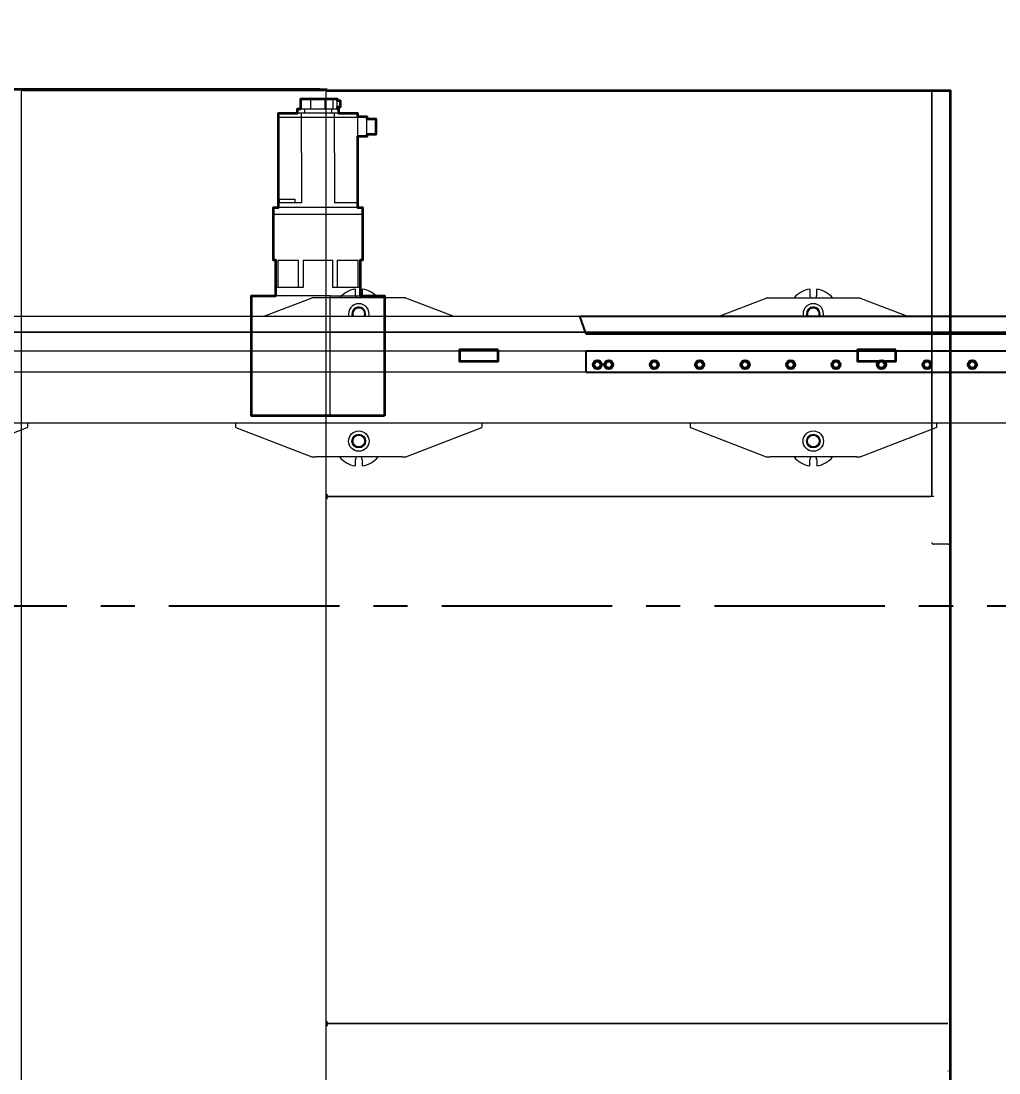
# Model space of a CAD drawing. Extents: x 28911 to 70911, y -59 to 29641.
# Drawn here: x 41530 to 43681, y 21734 to 24050 of the extents above; entities that cross this region are included whole.
import ezdxf
from ezdxf.lldxf.tags import DXFTag

# ---------------------------------------------------------------- set-up
doc = ezdxf.new("R2010")
doc.units = 0
doc.header["$LTSCALE"] = 300
doc.header["$MEASUREMENT"] = 0
for name, pattern in [('553_Civil-Base$0$DASHDOT2', [0.5, 0.25, -0.125, 0, -0.125]), ('CENTRO', [2, 1.25, -0.25, 0.25, -0.25]), ('CONTINUA', [0]), ('HIDDEN', [0.375, 0.25, -0.125])]:
    doc.linetypes.add(name, pattern=pattern)
for name, color, linetype, lineweight in [('20 CENTERLINE 0.05', 6, 'CENTER', 9), ('22 CONTINUA 0.18', 3, 'Continuous', 18), ('23 CONTINUA 0.35', 4, 'Continuous', 35), ('31 NASCOSTA 0.18', 3, 'HIDDEN', 18)]:
    doc.layers.add(name, color=color, linetype=linetype, lineweight=lineweight)
doc.layers.add('ASSI', color=254, linetype='CENTRO')
doc.styles.get("Standard").update_dxf_attribs({"font": 'STANDARD'})
tags = doc.linetypes.add('CENTER', pattern=[2, 1.25, -0.25, 0.25, -0.25]).pattern_tags.tags
tags[10:11] = [DXFTag(74, 4), DXFTag(75, 0), DXFTag(340, '0'), DXFTag(46, 1.0), DXFTag(50, 0.0), DXFTag(44, 0.0), DXFTag(45, 0.0)]
tags[8:9] = [DXFTag(74, 4), DXFTag(75, 0), DXFTag(340, '0'), DXFTag(46, 1.0), DXFTag(50, 0.0), DXFTag(44, 0.0), DXFTag(45, 0.0)]
tags[6:7] = [DXFTag(74, 4), DXFTag(75, 0), DXFTag(340, '0'), DXFTag(46, 1.0), DXFTag(50, 0.0), DXFTag(44, 0.0), DXFTag(45, 0.0)]
tags[4:5] = [DXFTag(74, 4), DXFTag(75, 0), DXFTag(340, '0'), DXFTag(46, 1.0), DXFTag(50, 0.0), DXFTag(44, 0.0), DXFTag(45, 0.0)]
doc.dimstyles.new('sc1a100', dxfattribs={"dimscale": 100, "dimtxt": 3, "dimasz": 3, "dimexe": 0, "dimexo": 0, "dimgap": 1, "dimtad": 1, "dimzin": 12, "dimdsep": 46, "dimtxsty": 'Standard', "dimblk": 'CLOSEDBLANK', "dimcen": 1, "dimclrd": 253, "dimclre": 253, "dimclrt": 2, "dimadec": 0, "dimazin": 3, "dimtfac": 1, "dimtmove": 0, "dimatfit": 1, "dimldrblk": 'CLOSEDBLANK', "dimfxl": 1, "dimtolj": 1, "dimtzin": 0, "dimarcsym": 0})

# ---------------------------------------------------------------- blocks, each defined once
blk = doc.blocks.new('_ClosedBlank')
at = {"color": 0, "linetype": 'ByBlock', "lineweight": -2}
for p, q in [((-1, 0.1667), (0, 0)), ((-1, 0.1667), (-1, -0.1667)), ((0, 0), (-1, -0.1667))]:
    blk.add_line(p, q, dxfattribs=at)
blk = doc.blocks.new('*D77')
at = {"layer": '23 CONTINUA 0.35', "color": 253, "lineweight": -2, "transparency": 16777216}
for p, q in [((37772.7, 23323.3), (37772.7, 26958.2)), ((38072.7, 26958.2), (58472.7, 26958.2)), ((58772.7, 23323.3), (58772.7, 26958.2))]:
    blk.add_line(p, q, dxfattribs=at)
at = {"layer": 'DEFPOINTS', "color": 0, "transparency": 16777216}
for p in [(58772.7, 26958.2), (37772.7, 23323.3), (58772.7, 23323.3)]:
    blk.add_point(p, dxfattribs=at)
at = {"layer": '23 CONTINUA 0.35', "color": 253, "lineweight": -2, "transparency": 16777216, "xscale": 300, "yscale": 300, "zscale": 300, "rotation": 180}
blk.add_blockref('_ClosedBlank', (37772.7, 26958.2), dxfattribs=at)
at = {"layer": '23 CONTINUA 0.35', "color": 253, "lineweight": -2, "transparency": 16777216, "xscale": 300, "yscale": 300, "zscale": 300}
blk.add_blockref('_ClosedBlank', (58772.7, 26958.2), dxfattribs=at)
at = {"layer": '23 CONTINUA 0.35', "color": 2, "transparency": 16777216, "insert": (48272.7, 27208.2), "char_height": 300, "attachment_point": 5}
blk.add_mtext('\\A1;21000', dxfattribs=at)
blk = doc.blocks.new('A$C03a93164')
at = {"layer": '31 NASCOSTA 0.18', "color": 7, "linetype": 'CONTINUA'}
for p, q in [((-1507.5, 193.9), (-1508.1, 194.4)), ((-1507.5, 181), (-1507.5, 192.4)), ((-1491.9, 194.4), (-1492.5, 193.9)), ((-1492.5, 192.4), (-1492.5, 181)), ((-508.1, 194.4), (-507.5, 193.9)), ((-507.5, 192.4), (-507.5, 181)), ((-492.5, 193.9), (-491.9, 194.4)), ((-492.5, 181), (-492.5, 192.4)), ((-1603.4, 174.9), (-1707.3, 134.7)), ((-1594.7, 175), (-1603.1, 175)), ((-1545.6, 175), (-1594.7, 175)), ((-1544.3, 175), (-1545.6, 175)), ((-1455.7, 175), (-1544.3, 175)), ((-1454.4, 175), (-1455.7, 175)), ((-1405.3, 175), (-1454.4, 175)), ((-1396.9, 175), (-1405.3, 175)), ((-1292.7, 134.7), (-1396.6, 174.9)), ((-707.3, 134.7), (-603.4, 174.9)), ((-603.1, 175), (-594.7, 175)), ((-594.7, 175), (-545.6, 175)), ((-545.6, 175), (-544.3, 175)), ((-544.3, 175), (-455.7, 175)), ((-455.7, 175), (-454.4, 175)), ((-454.4, 175), (-405.3, 175)), ((-405.3, 175), (-396.9, 175)), ((-396.6, 174.9), (-292.7, 134.7)), ((-2986.2, 134.7), (-986.2, 134.7)), ((-1013.8, 134.7), (-1001.5, 100)), ((-986.2, 134.7), (-13.8, 134.7)), ((0, 100), (-6000, 100)), ((-6000, 100), (0, 100)), ((-1000, 58.3), (-3000, 58.3)), ((0, 58.3), (-1000, 58.3)), ((-1000, 11.7), (-1000, 58.3)), ((-1000, 11.7), (-3000, 11.7)), ((0, 11.7), (-1000, 11.7)), ((-6000, -100), (0, -100)), ((-2396.6, -174.9), (-2229.6, -110.2)), ((-2229, -101), (-2229, -109.3)), ((-1771, -101), (-1771, -109.3)), ((-1770.4, -110.2), (-1603.4, -174.9)), ((-1396.6, -174.9), (-1229.6, -110.2)), ((-1229, -101), (-1229, -109.3)), ((-771, -101), (-771, -109.3)), ((-770.4, -110.2), (-603.4, -174.9)), ((-396.6, -174.9), (-229.6, -110.2)), ((-229, -101), (-229, -109.3)), ((-1603.1, -175), (-1594.7, -175)), ((-1545.6, -175), (-1594.7, -175)), ((-1544.3, -175), (-1545.6, -175)), ((-1455.7, -175), (-1544.3, -175)), ((-1507.5, -192.4), (-1507.5, -181)), ((-1492.5, -181), (-1492.5, -192.4)), ((-1454.4, -175), (-1455.7, -175)), ((-1405.3, -175), (-1454.4, -175)), ((-1405.3, -175), (-1396.9, -175)), ((-603.1, -175), (-594.7, -175)), ((-545.6, -175), (-594.7, -175)), ((-544.3, -175), (-545.6, -175)), ((-455.7, -175), (-544.3, -175)), ((-507.5, -192.4), (-507.5, -181)), ((-492.5, -181), (-492.5, -192.4)), ((-454.4, -175), (-455.7, -175)), ((-405.3, -175), (-454.4, -175)), ((-405.3, -175), (-396.9, -175)), ((-1508.1, -194.4), (-1507.5, -193.9)), ((-1492.5, -193.9), (-1491.9, -194.4)), ((-508.1, -194.4), (-507.5, -193.9)), ((-492.5, -193.9), (-491.9, -194.4))]:
    blk.add_line(p, q, dxfattribs=at)
for centre, radius in [((-1500, -140), 22.5), ((-1500, -140), 15), ((-1500, -140), 13), ((-500, -140), 22.5), ((-500, -140), 15), ((-500, -140), 13)]:
    blk.add_circle(centre, radius, dxfattribs=at)
for centre, radius, start, end in [((-1500, 140), 55, 98.4409, 140.4788), ((-1500, 140), 55, 39.5212, 81.5591), ((-500, 140), 55, 98.4409, 140.4788), ((-500, 140), 55, 39.5212, 81.5591), ((-1603.1, 174.2), 0.83, 90.0509, 111.2656), ((-1500, 140), 22.5, 90, 193.6244), ((-1500, 181), 7.5, 180, 233.1301), ((-1500, 140), 22.5, 346.3756, 90), ((-1500, 181), 7.5, 306.8699, 0), ((-1396.9, 174.2), 0.83, 68.7344, 89.9491), ((-603.1, 174.2), 0.83, 90.0509, 111.2656), ((-500, 140), 22.5, 90, 193.6244), ((-500, 181), 7.5, 180, 233.1301), ((-500, 140), 22.5, 346.3756, 90), ((-500, 181), 7.5, 306.8699, 0), ((-396.9, 174.2), 0.83, 68.7344, 89.9491), ((-1500, 140), 15, 0, 200.6913), ((-1500, 140), 13, 0, 204.06), ((-1500, 140), 13, 335.94, 0), ((-1500, 140), 15, 339.3087, 0), ((-500, 140), 15, 339.3087, 180), ((-500, 140), 15, 180, 200.6913), ((-500, 140), 13, 335.94, 180), ((-500, 140), 13, 180, 204.06), ((-2230, -101), 0.957, 357.3247, 87.0479), ((-2230, -109.3), 0.998, 293.1168, 1.4669), ((-1770, -101), 0.957, 92.9521, 182.6753), ((-1770, -109.3), 0.998, 178.5331, 246.8832), ((-1230, -101), 0.957, 357.3247, 87.0479), ((-1230, -109.3), 0.998, 293.1168, 1.4669), ((-770, -101), 0.957, 92.9521, 182.6753), ((-770, -109.3), 0.998, 178.5331, 246.8832), ((-230, -101), 0.957, 357.3247, 87.0479), ((-230, -109.3), 0.998, 293.1168, 1.4669), ((-1603.1, -174.2), 0.83, 248.7344, 269.9491), ((-1500, -140), 55, 219.5212, 261.5591), ((-1500, -181), 7.5, 126.8699, 180), ((-1500, -181), 7.5, 0, 53.1301), ((-1500, -140), 55, 278.4409, 320.4788), ((-1396.9, -174.2), 0.83, 270.0509, 291.2656), ((-603.1, -174.2), 0.83, 248.7344, 269.9491), ((-500, -140), 55, 219.5212, 261.5591), ((-500, -181), 7.5, 126.8699, 180), ((-500, -181), 7.5, 0, 53.1301), ((-500, -140), 55, 278.4409, 320.4788), ((-396.9, -174.2), 0.83, 270.0509, 291.2656)]:
    blk.add_arc(centre, radius, start, end, dxfattribs=at)
for points, knots in [([(-1507.5, 192.4), (-1507.5, 192.6), (-1507.5, 193), (-1507.5, 193.5), (-1507.5, 193.8), (-1507.5, 193.9), (-1507.5, 193.9)], [0, 0, 0, 0, 0.250602, 0.500291, 0.750045, 1, 1, 1, 1]), ([(-1492.5, 193.9), (-1492.5, 193.9), (-1492.5, 193.8), (-1492.5, 193.5), (-1492.5, 193), (-1492.5, 192.6), (-1492.5, 192.4)], [0, 0, 0, 0, 0.2505077, 0.5001592, 0.7499619, 1, 1, 1, 1]), ([(-507.5, 193.9), (-507.5, 193.9), (-507.5, 193.8), (-507.5, 193.5), (-507.5, 193), (-507.5, 192.6), (-507.5, 192.4)], [0, 0, 0, 0, 0.2505077, 0.5001592, 0.7499619, 1, 1, 1, 1]), ([(-492.5, 192.4), (-492.5, 192.6), (-492.5, 193), (-492.5, 193.5), (-492.5, 193.8), (-492.5, 193.9), (-492.5, 193.9)], [0, 0, 0, 0, 0.250602, 0.500291, 0.750045, 1, 1, 1, 1]), ([(-1507.5, -193.9), (-1507.5, -193.9), (-1507.5, -193.8), (-1507.5, -193.5), (-1507.5, -193), (-1507.5, -192.6), (-1507.5, -192.4)], [0, 0, 0, 0, 0.250508, 0.500159, 0.749962, 1, 1, 1, 1]), ([(-1492.5, -192.4), (-1492.5, -192.6), (-1492.5, -193), (-1492.5, -193.5), (-1492.5, -193.8), (-1492.5, -193.9), (-1492.5, -193.9)], [0, 0, 0, 0, 0.250602, 0.500291, 0.750045, 1, 1, 1, 1]), ([(-507.5, -193.9), (-507.5, -193.9), (-507.5, -193.8), (-507.5, -193.5), (-507.5, -193), (-507.5, -192.6), (-507.5, -192.4)], [0, 0, 0, 0, 0.250508, 0.500159, 0.749962, 1, 1, 1, 1]), ([(-492.5, -192.4), (-492.5, -192.6), (-492.5, -193), (-492.5, -193.5), (-492.5, -193.8), (-492.5, -193.9), (-492.5, -193.9)], [0, 0, 0, 0, 0.250602, 0.500291, 0.750045, 1, 1, 1, 1])]:
    blk.add_open_spline(points, degree=3, knots=knots, dxfattribs=at)
blk = doc.blocks.new('A$Cd56dfeee')
at = {"layer": '20 CENTERLINE 0.05'}
for p, q in [((-1118, 0), (-825, 0)), ((-15, 0), (15, 0)), ((0, 15), (0, -15)), ((825, 0), (1118, 0))]:
    blk.add_line(p, q, dxfattribs=at)
at = {"layer": '22 CONTINUA 0.18'}
for p, q in [((-1118, -168), (-1118, 96)), ((-1118, 96), (-998, 96)), ((-998, 96), (-998, -168)), ((-998, 96), (-825, 96)), ((-825, 96), (-825, -168)), ((998, 96), (825, 96)), ((825, 96), (825, -168)), ((998, 96), (998, -168)), ((1118, 96), (998, 96)), ((1118, -168), (1118, 96)), ((-998, -168), (-1118, -168)), ((-1064, -186.5), (-1064, -168)), ((-998, -168), (-825, -168)), ((-879, -168), (-879, -186.5)), ((998, -168), (825, -168)), ((879, -168), (879, -186.5)), ((998, -168), (1118, -168)), ((1064, -186.5), (1064, -168)), ((-1064, -246.5), (-1064, -186.5)), ((-1064, -186.5), (-1048, -186.5)), ((-1059.8, -186.5), (-1059.8, -246.5)), ((-1048, -186.5), (-1003.9, -186.5)), ((-1014, -246.5), (-1014, -186.5)), ((-1003.9, -186.5), (-1003.9, -246.5)), ((-939.1, -246.5), (-939.1, -186.5)), ((-939.1, -186.5), (-895, -186.5)), ((-929, -186.5), (-929, -246.5)), ((-895, -186.5), (-879, -186.5)), ((-883.2, -246.5), (-883.2, -186.5)), ((-879, -186.5), (-879, -246.5)), ((879, -186.5), (879, -246.5)), ((895, -186.5), (879, -186.5)), ((883.2, -246.5), (883.2, -186.5)), ((939.1, -186.5), (895, -186.5)), ((929, -186.5), (929, -246.5)), ((939.1, -246.5), (939.1, -186.5)), ((1003.9, -186.5), (1003.9, -246.5)), ((1048, -186.5), (1003.9, -186.5)), ((1014, -246.5), (1014, -186.5)), ((1064, -186.5), (1048, -186.5)), ((1059.8, -186.5), (1059.8, -246.5)), ((1064, -246.5), (1064, -186.5)), ((-1069.5, -246.5), (-1069.5, -314.5)), ((-1064, -246.5), (-1069.5, -246.5)), ((-1014, -246.5), (-1059.8, -246.5)), ((-939.1, -246.5), (-1003.9, -246.5)), ((-883.2, -246.5), (-929, -246.5)), ((-879, -246.5), (-873.5, -246.5)), ((-873.5, -336.7), (-873.5, -246.5)), ((873.5, -246.5), (873.5, -336.7)), ((879, -246.5), (873.5, -246.5)), ((883.2, -246.5), (929, -246.5)), ((939.1, -246.5), (1003.9, -246.5)), ((1014, -246.5), (1059.8, -246.5)), ((1064, -246.5), (1069.5, -246.5)), ((1069.5, -314.5), (1069.5, -246.5)), ((-1069.5, -314.5), (-1069.5, -339.5)), ((1069.5, -314.5), (1069.5, -339.5)), ((-1069.5, -347.5), (-1069.5, -339.5)), ((-873.5, -336.8), (-873.5, -336.6)), ((-873.5, -336.8), (-873.5, -339.5)), ((-873.5, -347.5), (-873.5, -339.5)), ((873.5, -336.8), (873.5, -336.6)), ((873.5, -336.6), (873.5, -339.5)), ((873.5, -336.8), (873.5, -339.5)), ((873.5, -347.5), (873.5, -339.5)), ((1069.5, -347.5), (1069.5, -339.5)), ((-1069.5, -347.5), (-1069.5, -362.5)), ((-1064.6, -347.5), (-1069.5, -347.5)), ((-1069.5, -362.5), (-1064.6, -362.5)), ((-971.5, -347.5), (-1064.6, -347.5)), ((-1064.6, -362.5), (-878.4, -362.5)), ((-1058.5, -372.5), (-1058.5, -362.5)), ((-878.4, -347.5), (-971.5, -347.5)), ((-884.5, -372.5), (-884.5, -362.5)), ((-873.5, -347.5), (-878.4, -347.5)), ((-878.4, -362.5), (-873.5, -362.5)), ((-873.5, -347.5), (-873.5, -362.5)), ((873.5, -347.5), (873.5, -362.5)), ((873.5, -347.5), (878.4, -347.5)), ((878.4, -362.5), (873.5, -362.5)), ((878.4, -347.5), (971.5, -347.5)), ((1064.6, -362.5), (878.4, -362.5)), ((884.5, -362.5), (884.5, -372.5)), ((971.5, -347.5), (1064.6, -347.5)), ((1058.5, -362.5), (1058.5, -372.5)), ((1064.6, -347.5), (1069.5, -347.5)), ((1069.5, -362.5), (1064.6, -362.5)), ((1069.5, -347.5), (1069.5, -362.5)), ((-1058.5, -372.5), (-1052.8, -372.5)), ((-1058.5, -482.5), (-1058.5, -372.5)), ((-1052.8, -372.5), (-1046.7, -372.5)), ((-1046.7, -372.5), (-1007.5, -372.5)), ((-1007.5, -482.5), (-1007.5, -372.5)), ((-935.5, -372.5), (-896.3, -372.5)), ((-935.5, -482.5), (-935.5, -372.5)), ((-920.6, -380.5), (-920.6, -372.5)), ((-911.4, -380.5), (-920.6, -380.5)), ((-885.8, -380.5), (-911.4, -380.5)), ((-896.3, -372.5), (-890.2, -372.5)), ((-890.2, -372.5), (-884.5, -372.5)), ((-885.8, -380.5), (-885.8, -372.5)), ((-884.5, -372.5), (-884.5, -382.5)), ((-884.5, -382.5), (-884.5, -392.5)), ((-884.5, -392.5), (-884.5, -482.5)), ((884.5, -372.5), (890.2, -372.5)), ((884.5, -482.5), (884.5, -372.5)), ((890.2, -372.5), (896.3, -372.5)), ((896.3, -372.5), (935.5, -372.5)), ((935.5, -372.5), (935.5, -482.5)), ((1046.7, -372.5), (1007.5, -372.5)), ((1007.5, -372.5), (1007.5, -482.5)), ((1046.7, -372.5), (1052.8, -372.5)), ((1058.5, -372.5), (1052.8, -372.5)), ((1058.5, -372.5), (1058.5, -382.5)), ((1058.5, -392.5), (1058.5, -382.5)), ((1058.5, -392.5), (1058.5, -482.5)), ((-1058.5, -530.5), (-1058.5, -482.5)), ((-1007.5, -482.5), (-1007.5, -561)), ((-935.5, -482.5), (-935.5, -561)), ((-884.5, -561), (-884.5, -482.5)), ((884.5, -530.5), (884.5, -482.5)), ((935.5, -561), (935.5, -482.5)), ((1007.5, -561), (1007.5, -482.5)), ((1058.5, -561), (1058.5, -482.5)), ((-1098.5, -523.1), (-1098.5, -557.9)), ((-1098.5, -523.1), (-1079.2, -523.1)), ((-1058.5, -518.5), (-1079.2, -518.5)), ((-1079.2, -518.5), (-1079.2, -562.5)), ((-1058.5, -550.5), (-1058.5, -530.5)), ((884.5, -550.5), (884.5, -530.5)), ((1058.5, -518.5), (1079.2, -518.5)), ((1079.2, -562.5), (1079.2, -518.5)), ((1098.5, -523.1), (1079.2, -523.1)), ((1098.5, -557.9), (1098.5, -523.1)), ((-1058.5, -561), (-1058.5, -550.5)), ((884.5, -561), (884.5, -550.5)), ((-1098.5, -557.9), (-1079.2, -557.9)), ((-1079.2, -562.5), (-1058.5, -562.5)), ((-1058.5, -561), (-1058.5, -570.5)), ((-1058.5, -561), (-1007.5, -561)), ((-1058.5, -570.5), (-1007.5, -570.5)), ((-1016.5, -579.5), (-1016.5, -570.5)), ((-1007.5, -561), (-1007.5, -570.5)), ((-1007.5, -561), (-935.5, -561)), ((-1007.5, -570.5), (-935.5, -570.5)), ((-1001, -579.5), (-1001, -570.5)), ((-942, -579.5), (-942, -570.5)), ((-935.5, -561), (-935.5, -570.5)), ((-935.5, -561), (-884.5, -561)), ((-935.5, -570.5), (-884.5, -570.5)), ((-926.5, -579.5), (-926.5, -570.5)), ((-884.5, -570.5), (-884.5, -561)), ((884.5, -561), (884.5, -570.5)), ((884.5, -561), (935.5, -561)), ((884.5, -570.5), (935.5, -570.5)), ((926.5, -579.5), (926.5, -570.5)), ((935.5, -561), (935.5, -570.5)), ((935.5, -561), (1007.5, -561)), ((935.5, -570.5), (1007.5, -570.5)), ((942, -570.5), (942, -579.5)), ((1001, -579.5), (1001, -570.5)), ((1007.5, -561), (1007.5, -570.5)), ((1007.5, -561), (1058.5, -561)), ((1007.5, -570.5), (1058.5, -570.5)), ((1016.5, -579.5), (1016.5, -570.5)), ((1058.5, -561), (1058.5, -570.5)), ((1058.5, -562.5), (1079.2, -562.5)), ((1079.2, -557.9), (1098.5, -557.9)), ((-1013.5, -583.1), (-1020.2, -583.1)), ((-1020.2, -583.1), (-1020.2, -597.9)), ((-1020.2, -597.9), (-1013.5, -597.9)), ((-1001, -579.5), (-1016.5, -579.5)), ((-1013.5, -579.5), (-1013.5, -601.5)), ((-1013.5, -601.5), (-1005, -601.5)), ((-1005, -579.5), (-1005, -601.5)), ((-1005, -601.5), (-987, -601.5)), ((-942, -579.5), (-1001, -579.5)), ((-987, -579.5), (-987, -601.5)), ((-987, -601.5), (-956, -601.5)), ((-956, -579.5), (-956, -601.5)), ((-956, -601.5), (-934, -601.5)), ((-926.5, -579.5), (-942, -579.5)), ((-934, -579.5), (-934, -601.5)), ((942, -579.5), (926.5, -579.5)), ((934, -579.5), (934, -601.5)), ((934, -601.5), (956, -601.5)), ((942, -579.5), (1001, -579.5)), ((956, -579.5), (956, -601.5)), ((956, -601.5), (987, -601.5)), ((987, -579.5), (987, -601.5)), ((987, -601.5), (1005, -601.5)), ((1016.5, -579.5), (1001, -579.5)), ((1005, -601.5), (1005, -579.5)), ((1005, -601.5), (1013.5, -601.5)), ((1013.5, -579.5), (1013.5, -601.5)), ((1020.2, -583.1), (1013.5, -583.1)), ((1013.5, -597.9), (1020.2, -597.9)), ((1020.2, -590.5), (1020.2, -583.1)), ((1020.2, -597.9), (1020.2, -590.5))]:
    blk.add_line(p, q, dxfattribs=at)
at = {"layer": '23 CONTINUA 0.35'}
blk.add_lwpolyline([(-1118, 96), (-998, 96), (-825, 96), (-825, -168), (-879, -168), (-879, -186.5), (-879, -246.5), (-873.5, -246.5), (-873.5, -336.7), (-873.5, -336.8), (-873.5, -339.5), (-873.5, -347.5), (-873.5, -362.5), (-878.4, -362.5), (-884.5, -362.5), (-884.5, -372.5), (-884.5, -382.5), (-884.5, -392.5), (-884.5, -482.5), (-884.5, -561), (-884.5, -570.5), (-926.5, -570.5), (-926.5, -579.5), (-934, -579.5), (-934, -601.5), (-956, -601.5), (-987, -601.5), (-1005, -601.5), (-1013.5, -601.5), (-1013.5, -597.9), (-1020.2, -597.9), (-1020.2, -583.1), (-1013.5, -583.1), (-1013.5, -579.5), (-1016.5, -579.5), (-1016.5, -570.5), (-1058.5, -570.5), (-1058.5, -562.5), (-1079.2, -562.5), (-1079.2, -557.9), (-1098.5, -557.9), (-1098.5, -523.1), (-1079.2, -523.1), (-1079.2, -518.5), (-1058.5, -518.5), (-1058.5, -482.5), (-1058.5, -372.5), (-1058.5, -362.5), (-1064.6, -362.5), (-1069.5, -362.5), (-1069.5, -347.5), (-1069.5, -339.5), (-1069.5, -314.5), (-1069.5, -246.5), (-1064, -246.5), (-1064, -186.5), (-1064, -168), (-1118, -168)], close=True, dxfattribs=at)
blk = doc.blocks.new('A$C10cb6d12')
at = {"layer": '23 CONTINUA 0.35', "rotation": 180}
blk.add_blockref('A$Cd56dfeee', (-0.2, 2014), dxfattribs=at)
blk = doc.blocks.new('A$Ca74f9bd3')
at = {"color": 3, "ltscale": 50}
for points in [[(-2243, -2063), (-2158, -2063), (-2158, -2038), (-2243, -2038)], [(-1368, -2063), (-1283, -2063), (-1283, -2038), (-1368, -2038)]]:
    blk.add_lwpolyline(points, close=True, dxfattribs=at)
at = {"layer": '22 CONTINUA 0.18', "color": 7}
for p, q in [((-989, 3513.6), (-989, -2634)), ((-318, -2630), (-318, 2311)), ((-2362, -471.3), (-2362, -479.3)), ((-2362, -1631.3), (-2362, -479.3)), ((-2357.3, -475.3), (-2358, -475.3)), ((-2358, -475.3), (-2357.3, -475.3)), ((-990.7, -578), (-990.7, -580)), ((-990, -577.3), (-990, -582.7)), ((-990.7, -580), (-2357.3, -580)), ((-2357.3, -580), (-990.7, -580)), ((-990.7, -582), (-990.7, -580)), ((-2362, -1631.3), (-2362, -1635.3)), ((-2362, -1639.3), (-2362, -1635.3)), ((-2358, -1635.3), (-2326, -1635.3)), ((-2362, -2630), (-2362, -1744)), ((-2326, -1740), (-990.7, -1740)), ((-2322, -1740), (-2322, -2629.3)), ((-2322, -2629.3), (-2322, -1744.7)), ((-990.7, -1740), (-2319.3, -1740)), ((-990.7, -1738), (-990.7, -1740)), ((-990.7, -1742), (-990.7, -1740)), ((-990, -1737.3), (-990, -1742.7)), ((-2326, -2634), (-2358, -2634)), ((-992, -2634), (-2318, -2634)), ((-990, -2636), (-990, -2634)), ((-990, -2634), (-985, -2634)), ((-985, -2636), (-990, -2636)), ((-323, -2634), (-985, -2634)), ((-323, -2636), (-985, -2636)), ((-278, -2637), (-972, -2637)), ((-323, -2634), (-318, -2634)), ((-318, -2636), (-323, -2636)), ((-318, -2634), (-318, -2636))]:
    blk.add_line(p, q, dxfattribs=at)
blk.add_arc((-972, -2621), 16, 249.6359, 270, dxfattribs=at)
for points, knots in [([(-989, -576.7), (-989.3, -576.6), (-989.9, -576.4), (-991, -576.2), (-991.7, -576.1), (-992, -576)], [0, 0, 0, 0, 0.36626, 0.772048, 1, 1, 1, 1]), ([(-990, -577.3), (-990, -577.2), (-990.1, -577), (-990.5, -576.7), (-991.1, -576.4), (-991.6, -576.2), (-991.9, -576), (-992, -576)], [0, 0, 0, 0, 0.2324, 0.4648, 0.6971084, 0.9294166, 1, 1, 1, 1]), ([(-992, -576), (-991.9, -576.5), (-991.7, -577.4), (-991.4, -578.6), (-991.1, -579.5), (-990.9, -579.9), (-990.8, -580), (-990.7, -580)], [0, 0, 0, 0, 0.219203, 0.43842, 0.657637, 0.876854, 1, 1, 1, 1]), ([(-992, -576), (-991.9, -576.2), (-991.7, -576.7), (-991.4, -577.4), (-991.1, -577.8), (-990.9, -578), (-990.7, -578), (-990.7, -578)], [0, 0, 0, 0, 0.2324, 0.4648, 0.697108, 0.929417, 1, 1, 1, 1]), ([(-990.7, -580), (-990.8, -580), (-991, -580.1), (-991.3, -580.9), (-991.6, -581.9), (-991.8, -583), (-991.9, -583.7), (-992, -584)], [0, 0, 0, 0, 0.219203, 0.43842, 0.657637, 0.876854, 1, 1, 1, 1]), ([(-990.7, -582), (-990.8, -582), (-991, -582.1), (-991.3, -582.5), (-991.6, -583.1), (-991.8, -583.6), (-992, -583.9), (-992, -584)], [0, 0, 0, 0, 0.2324, 0.4648, 0.697108, 0.929417, 1, 1, 1, 1]), ([(-992, -584), (-991.8, -583.9), (-991.3, -583.7), (-990.6, -583.4), (-990.2, -583.1), (-990, -582.9), (-990, -582.7), (-990, -582.7)], [0, 0, 0, 0, 0.2324, 0.4648, 0.6971084, 0.9294166, 1, 1, 1, 1]), ([(-992, -584), (-991.5, -583.9), (-990.6, -583.7), (-989.6, -583.5), (-989.2, -583.3), (-989, -583.3)], [0, 0, 0, 0, 0.406204, 0.812434, 1, 1, 1, 1]), ([(-2358, -1635.3), (-2358.5, -1635.4), (-2359.4, -1635.4), (-2360.6, -1636.2), (-2361.5, -1637.2), (-2361.9, -1638.3), (-2362, -1639.1), (-2362, -1639.3)], [0, 0, 0, 0, 0.219203, 0.43842, 0.657637, 0.876854, 1, 1, 1, 1]), ([(-2322, -1639.3), (-2322, -1638.8), (-2322.1, -1637.9), (-2322.9, -1636.7), (-2324, -1635.7), (-2325.1, -1635.4), (-2325.8, -1635.3), (-2326, -1635.3)], [0, 0, 0, 0, 0.2253412, 0.4507226, 0.6761042, 0.9014856, 1, 1, 1, 1]), ([(-992, -1736), (-991.9, -1736.5), (-991.7, -1737.4), (-991.4, -1738.6), (-991.1, -1739.5), (-990.9, -1739.9), (-990.8, -1740), (-990.7, -1740)], [0, 0, 0, 0, 0.2192026, 0.4384199, 0.6576372, 0.8768544, 1, 1, 1, 1]), ([(-989, -1736.7), (-989.3, -1736.6), (-989.9, -1736.4), (-991, -1736.2), (-991.7, -1736.1), (-992, -1736)], [0, 0, 0, 0, 0.36626, 0.772048, 1, 1, 1, 1]), ([(-990, -1737.3), (-990, -1737.2), (-990.1, -1737), (-990.5, -1736.7), (-991.1, -1736.4), (-991.6, -1736.2), (-991.9, -1736), (-992, -1736)], [0, 0, 0, 0, 0.2324, 0.4648, 0.697108, 0.929417, 1, 1, 1, 1]), ([(-992, -1736), (-991.9, -1736.2), (-991.7, -1736.7), (-991.4, -1737.4), (-991.1, -1737.8), (-990.9, -1738), (-990.7, -1738), (-990.7, -1738)], [0, 0, 0, 0, 0.2324, 0.4648, 0.697108, 0.929417, 1, 1, 1, 1]), ([(-990.7, -1740), (-990.8, -1740), (-991, -1740.1), (-991.3, -1740.9), (-991.6, -1741.9), (-991.8, -1743), (-991.9, -1743.7), (-992, -1744)], [0, 0, 0, 0, 0.219203, 0.43842, 0.657637, 0.876854, 1, 1, 1, 1]), ([(-990.7, -1742), (-990.8, -1742), (-991, -1742.1), (-991.3, -1742.5), (-991.6, -1743.1), (-991.8, -1743.6), (-992, -1743.9), (-992, -1744)], [0, 0, 0, 0, 0.2324, 0.4648, 0.697108, 0.929417, 1, 1, 1, 1]), ([(-992, -1744), (-991.8, -1743.9), (-991.3, -1743.7), (-990.6, -1743.4), (-990.2, -1743.1), (-990, -1742.9), (-990, -1742.7), (-990, -1742.7)], [0, 0, 0, 0, 0.2324, 0.4648, 0.697108, 0.929417, 1, 1, 1, 1]), ([(-992, -1744), (-991.5, -1743.9), (-990.6, -1743.7), (-989.6, -1743.5), (-989.2, -1743.3), (-989, -1743.3)], [0, 0, 0, 0, 0.406204, 0.812434, 1, 1, 1, 1]), ([(-992, -2634), (-991.5, -2634), (-990.6, -2633.9), (-989.5, -2633.2), (-988.6, -2632.3), (-988.4, -2631.6), (-988.3, -2631.3)], [0, 0, 0, 0, 0.274535, 0.549075, 0.823615, 1, 1, 1, 1]), ([(-322, -2634), (-321.5, -2634), (-320.6, -2633.9), (-319.4, -2633.2), (-318.5, -2632.1), (-318.1, -2631), (-318, -2630.3), (-318, -2630)], [0, 0, 0, 0, 0.216052, 0.432108, 0.648163, 0.864219, 1, 1, 1, 1])]:
    blk.add_open_spline(points, degree=3, knots=knots, dxfattribs=at)
at = {"layer": '23 CONTINUA 0.35', "color": 7}
for points in [[(-2323.7, -2634), (-2362, -2634), (-2362, -1744), (-2362, -1744), (-2362, -1736), (-2362, -1736), (-2362, -584), (-2362, -576), (-2362, 576), (-2362, 584), (-2362, 1736), (-2362, 1740), (-2362, 1744), (-2356.1, 1744)], [(-990.2, -2634), (-2322, -2634), (-2322, -2631.3), (-2322.5, -2631.3)]]:
    blk.add_lwpolyline(points, dxfattribs=at)
blk.add_lwpolyline([(-235.9, -2709.5), (-247.5, -2710.5), (-259.1, -2709.5), (-260.5, -2681), (-260.5, -2669), (-280, -2669), (-280, -2664), (-280, -2642), (-278.7, -2637), (-972, -2637, -0.08909), (-977.6, -2636), (-985, -2636), (-991.7, -2636)], format="xyb", dxfattribs=at)
at = {"color": 3, "linetype": '553_Civil-Base$0$DASHDOT2', "ltscale": 50, "rotation": 180}
blk.add_blockref('A$C10cb6d12', (0, 0), dxfattribs=at)
blk = doc.blocks.new('A$C32be2113')
at = {"color": 7, "linetype": 'Continuous', "lineweight": 25}
for p, q in [((-5013.8, 4197.6), (-3013.8, 4197.6)), ((-5000.7, 4160.6), (-5013.8, 4197.6)), ((-5000.7, 4160.6), (-5000, 4158.6)), ((-3999.8, 4160.6), (-5000.7, 4160.6)), ((-3999.8, 4158.6), (-5000, 4158.6)), ((-5000, 4074.6), (-5000, 4121.2)), ((-3000, 4121.2), (-5000, 4121.2)), ((-5000, 4074.6), (-3000, 4074.6))]:
    blk.add_line(p, q, dxfattribs=at)
for centre, radius in [((-4975, 4091.2), 10), ((-4950, 4091.2), 10), ((-4850, 4091.2), 10), ((-4750, 4091.2), 10), ((-4650, 4091.2), 10), ((-4550, 4091.2), 10), ((-4450, 4091.2), 10), ((-4350, 4091.2), 10), ((-4250, 4091.2), 10), ((-4150, 4091.2), 10), ((-4975, 4091.2), 6.75), ((-4950, 4091.2), 6.75), ((-4850, 4091.2), 6.75), ((-4750, 4091.2), 6.75), ((-4650, 4091.2), 6.75), ((-4550, 4091.2), 6.75), ((-4450, 4091.2), 6.75), ((-4350, 4091.2), 6.75), ((-4250, 4091.2), 6.75), ((-4150, 4091.2), 6.75)]:
    blk.add_circle(centre, radius, dxfattribs=at)

msp = doc.modelspace()

# ---------------------------------------------------------------- linework, layer by layer
at = {"layer": 'ASSI'}
msp.add_line((37655.131, 22762.689), (44272.732, 22762.689), dxfattribs=at)

# ---------------------------------------------------------------- block references
at = {"color": 8, "ltscale": 50}
msp.add_blockref('A$C32be2113', (47772.732, 19202.089), dxfattribs=at)
at = {"layer": '23 CONTINUA 0.35', "rotation": 180}
msp.add_blockref('A$Ca74f9bd3', (41211.626, 21262.689), dxfattribs=at)
at = {"layer": '23 CONTINUA 0.35'}
msp.add_blockref('A$C03a93164', (43772.732, 23264.989), dxfattribs=at)

# ---------------------------------------------------------------- dimensions: what is measured, and where the dimension line sits
dim = msp.add_linear_dim(base=(58772.732, 26958.2), p1=(37772.732, 23323.289), p2=(58772.732, 23323.289), dimstyle='sc1a100', dxfattribs=at)
dim.commit()
dim.dimension.update_dxf_attribs({"geometry": '*D77', "text_midpoint": (48272.732, 26958.2), "dimtype": 160})

doc.saveas('drawing.dxf')
